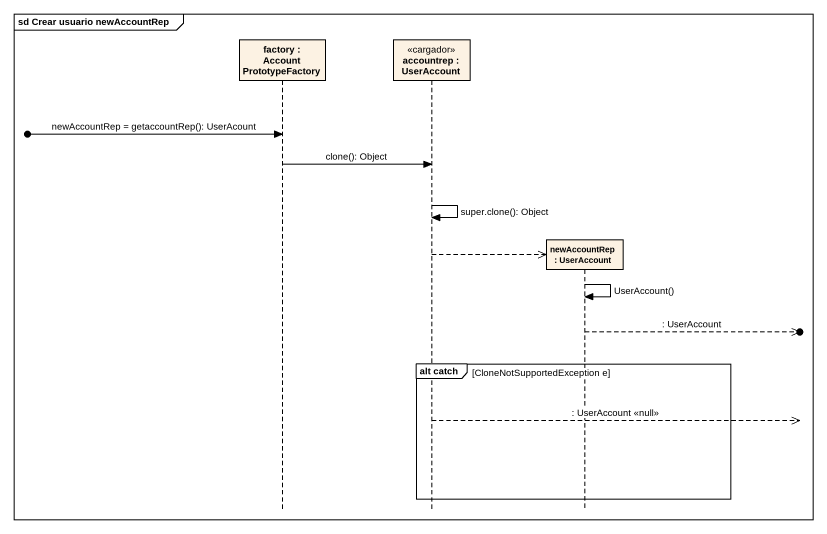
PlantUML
@startuml
mainframe sd Crear usuario newAccountRep
hide footbox
participant "factory : AccountPrototypeFactory" as factory
participant "accountrep : UserAccount" as accountrep <<cargador>>
participant "newAccountRep : UserAccount" as newAccountRep

[o-> factory : newAccountRep = getaccountRep(): UserAcount
factory -> accountrep : clone(): Object
accountrep -> accountrep : super.clone(): Object
accountrep -->> newAccountRep **
newAccountRep -> newAccountRep : UserAccount()
newAccountRep -->>o] : : UserAccount
group alt catch [CloneNotSupportedException e]
  accountrep -->>o] : : UserAccount <<null>>
end
@enduml
